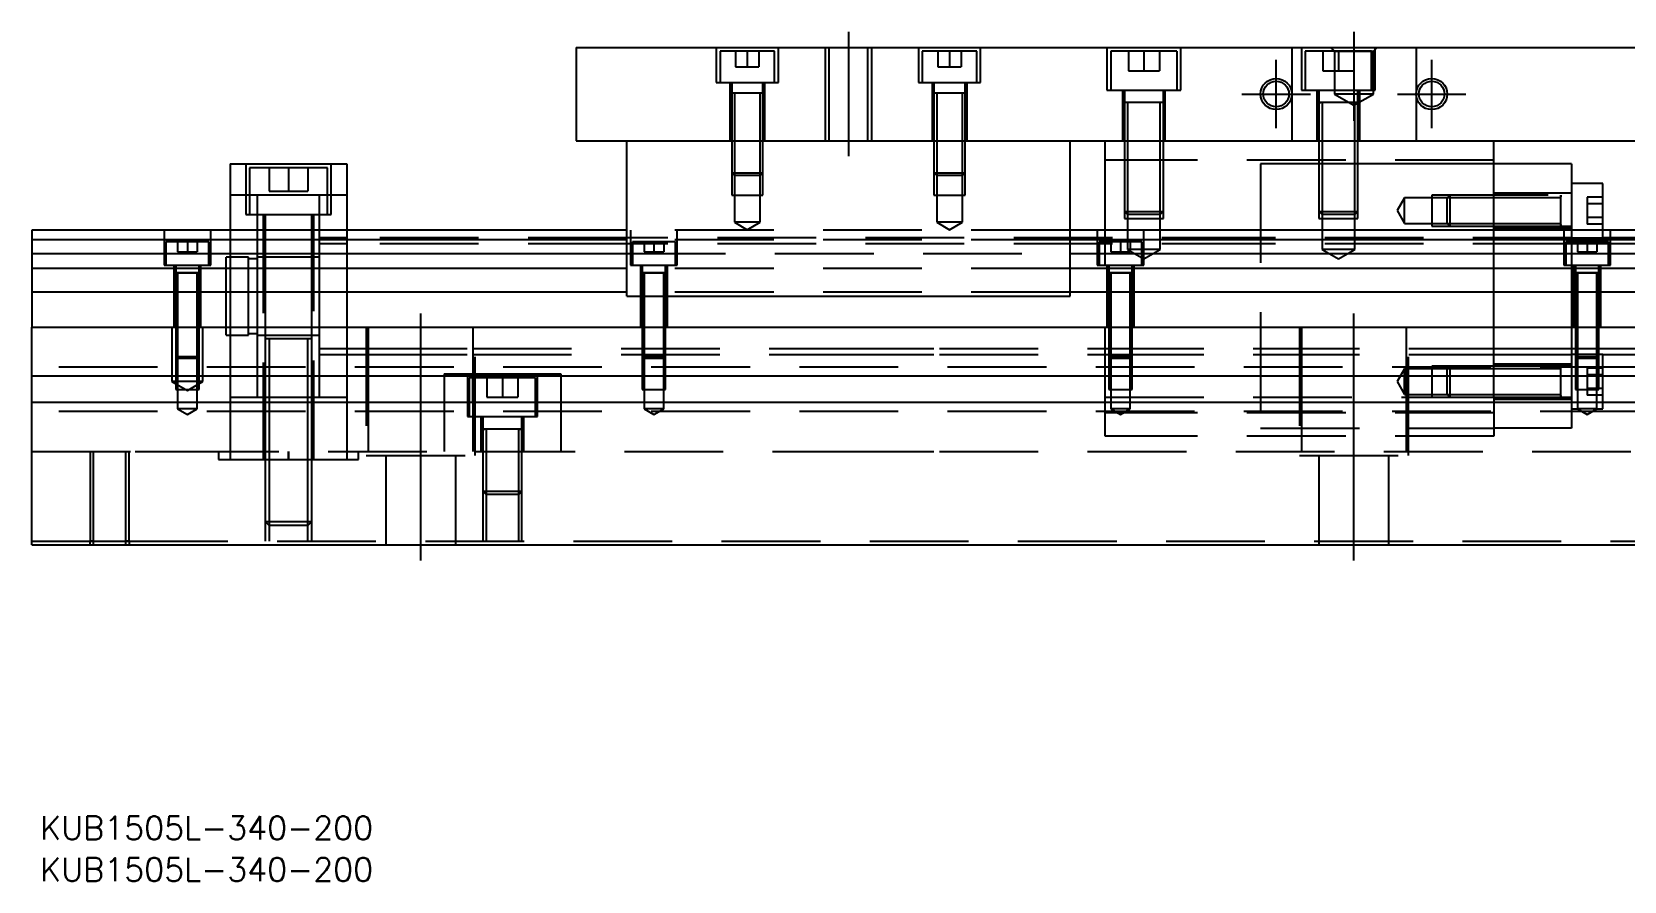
# Model space of a CAD drawing. Extents: x -14 to 591, y -280 to 102.
# Drawn here: x 0 to 204.8, y -280.2 to -171 of the extents above; entities that cross this region are included whole.
import ezdxf

# ---------------------------------------------------------------- set-up
doc = ezdxf.new("R2010")
doc.units = 0
doc.linetypes.add('CENTER', pattern=[50.8, 31.75, -6.35, 6.35, -6.35])
doc.linetypes.add('DASHED', pattern=[19.05, 12.7, -6.35])
doc.layers.get('0').update_dxf_attribs({"linetype": 'CONTINUOUS'})
doc.layers.add('CENTER', color=1, linetype='CENTER')
doc.styles.get("Standard").update_dxf_attribs({"font": 'txt.shx', "height": 3, "bigfont": 'bigfont.shx'})

# ---------------------------------------------------------------- blocks, each defined once
blk = doc.blocks.new('*U2')
at = {"color": 7, "linetype": 'CONTINUOUS'}
blk.add_text('KUB1505L-340-200', height=3, dxfattribs=at).set_placement((1.09, -280.25))
blk = doc.blocks.new('*U3')
at = {"color": 7, "linetype": 'CONTINUOUS'}
blk.add_text('KUB1505L-340-200', height=3, dxfattribs=at).set_placement((1.09, -274.9))

msp = doc.modelspace()

# ---------------------------------------------------------------- linework, layer by layer
at = {"color": 7, "linetype": 'CONTINUOUS'}
for p, q in [((70, -172.99), (70, -184.99)), ((70, -172.99), (270, -172.99)), ((141, -180.09), (140.499994, -180.09)), ((141.35, -180.09), (141, -180.09)), ((145, -180.09), (144.65, -180.09)), ((145.500006, -180.09), (145, -180.09)), ((70, -184.99), (270, -184.99)), ((76.5, -204.99), (76.5, -184.99)), ((133.5, -204.99), (133.5, -184.99)), ((138, -196.49), (138, -184.99)), ((188, -196.49), (188, -184.99)), ((25.5, -187.99), (25.5, -196.49)), ((25.5, -187.99), (40.5, -187.99)), ((40.5, -187.99), (40.5, -196.49)), ((198, -187.99), (188, -187.99)), ((198, -187.99), (198, -196.49)), ((198.999994, -190.49), (198, -190.49)), ((202, -190.49), (198.999994, -190.49)), ((202, -196.49), (202, -190.49)), ((0, -196.49), (0, -197.742272)), ((76.5, -196.49), (0, -196.49)), ((206.5, -196.49), (133.5, -196.49)), ((196.6, -195.990006), (196.6, -195.64)), ((76.5, -197.742272), (0, -197.742272)), ((0, -197.742272), (0, -199.51668)), ((206.5, -197.742272), (133.5, -197.742272)), ((0, -199.51668), (76.5, -199.51668)), ((0, -199.51668), (0, -201.413076)), ((133.5, -199.51668), (206.5, -199.51668)), ((0, -201.413076), (0, -204.467372)), ((76.5, -201.413076), (0, -201.413076)), ((21.500006, -201.99), (18.499994, -201.99)), ((19.998804, -201.99), (18.499994, -201.99)), ((21.500006, -201.99), (19.998804, -201.99)), ((81.500006, -201.99), (78.499994, -201.99)), ((79.998804, -201.99), (78.499994, -201.99)), ((81.500006, -201.99), (79.998804, -201.99)), ((206.5, -201.413076), (133.5, -201.413076)), ((141.500006, -201.99), (138.499994, -201.99)), ((139.998804, -201.99), (138.499994, -201.99)), ((141.500006, -201.99), (139.998804, -201.99)), ((201.500006, -201.99), (198.499994, -201.99)), ((199.998804, -201.99), (198.499994, -201.99)), ((201.500006, -201.99), (199.998804, -201.99)), ((76.5, -204.467372), (0, -204.467372)), ((0, -204.467372), (0, -208.99)), ((206.5, -204.467372), (133.5, -204.467372)), ((76.5, -204.99), (133.5, -204.99)), ((0, -208.99), (340, -208.99)), ((0, -215.29), (0, -208.99)), ((201.25, -211.74), (201.5, -211.74)), ((196.6, -215.29), (196.6, -213.989994)), ((196.6, -215.99), (196.6, -213.989994)), ((340, -215.29), (0, -215.29)), ((0, -218.69), (0, -215.29)), ((196.6, -215.849954), (196.6, -215.29)), ((196.6, -216.130046), (196.6, -215.849954)), ((340, -218.69), (0, -218.69)), ((0, -236.99), (0, -218.69)), ((196.6, -217.990006), (196.6, -217.98932)), ((63.000006, -222.09), (57.999994, -222.09)), ((0, -236.99), (340, -236.99))]:
    msp.add_line(p, q, dxfattribs=at)
at = {"color": 3, "linetype": 'DASHED'}
for p, q in [((88, -172.99), (88, -177.49)), ((95.5, -173.49), (88.5, -173.49)), ((88.5, -173.49), (88.5, -177.49)), ((90.5, -173.49), (90.5, -175.49)), ((92, -173.49), (92, -175.49)), ((93.5, -173.49), (93.5, -175.49)), ((95.5, -177.49), (95.5, -173.49)), ((96, -177.49), (96, -172.99)), ((102.000006, -172.99), (102.000006, -184.99)), ((102.5, -172.99), (102.5, -184.99)), ((107.5, -184.99), (107.5, -172.99)), ((107.999994, -184.99), (107.999994, -172.99)), ((114, -172.99), (114, -177.49)), ((121.5, -173.49), (114.5, -173.49)), ((114.5, -173.49), (114.5, -177.49)), ((116.5, -173.49), (116.5, -175.49)), ((118, -173.49), (118, -175.49)), ((119.5, -173.49), (119.5, -175.49)), ((121.5, -177.49), (121.5, -173.49)), ((122, -177.49), (122, -172.99)), ((138.25, -172.99), (138.25, -178.49)), ((139.5, -173.49), (138.75, -173.49)), ((138.75, -173.49), (138.75, -178.49)), ((146.5, -173.49), (139.5, -173.49)), ((141, -173.49), (141, -175.99)), ((143, -173.49), (143, -175.49)), ((145, -173.49), (145, -175.99)), ((147.25, -173.49), (146.5, -173.49)), ((147.25, -173.49), (147.25, -178.49)), ((147.75, -178.49), (147.75, -172.99)), ((162, -172.99), (162, -184.99)), ((163.25, -172.99), (163.25, -178.49)), ((172.25, -173.49), (163.75, -173.49)), ((163.75, -173.49), (163.75, -178.49)), ((166, -173.49), (166, -175.99)), ((167.5, -173.49), (167, -172.99)), ((167.5, -173.49), (167.5, -178.99)), ((167.5, -173.49), (172.5, -173.49)), ((168, -173.49), (168, -175.99)), ((170, -173.49), (170, -175.99)), ((172.25, -178.49), (172.25, -173.49)), ((172.5, -173.49), (173, -172.99)), ((172.5, -178.99), (172.5, -173.49)), ((172.75, -178.49), (172.75, -172.99)), ((178, -172.99), (178, -184.99)), ((90.5, -175.49), (92, -175.49)), ((92, -175.49), (93.5, -175.49)), ((116.5, -175.49), (118, -175.49)), ((118, -175.49), (119.5, -175.49)), ((141, -175.99), (143, -175.99)), ((143, -175.49), (143, -175.99)), ((143, -175.99), (145, -175.99)), ((166, -175.99), (168, -175.99)), ((168, -175.99), (170, -175.99)), ((88, -177.49), (96, -177.49)), ((89.75, -177.49), (89.75, -184.99)), ((90, -177.49), (90, -178.89)), ((94, -178.89), (94, -177.49)), ((94.25, -184.99), (94.25, -177.49)), ((114, -177.49), (122, -177.49)), ((115.75, -177.49), (115.75, -184.99)), ((116, -177.49), (116, -178.89)), ((120, -178.89), (120, -177.49)), ((120.25, -184.99), (120.25, -177.49)), ((94.000006, -178.89), (89.999994, -178.89)), ((90, -178.885), (90, -178.89)), ((90.216708, -178.89), (90, -178.89)), ((90, -178.89), (90, -184.99)), ((90, -178.89), (90, -178.895)), ((90.35, -178.89), (90.35, -184.99)), ((93.65, -184.99), (93.65, -178.89)), ((94, -178.89), (93.783332, -178.89)), ((94, -178.89), (94, -178.885)), ((94, -184.99), (94, -178.89)), ((94, -178.895), (94, -178.89)), ((120.000006, -178.89), (115.999994, -178.89)), ((116, -178.885), (116, -178.89)), ((116.216708, -178.89), (116, -178.89)), ((116, -178.89), (116, -184.99)), ((116, -178.89), (116, -178.895)), ((116.35, -178.89), (116.35, -184.99)), ((119.65, -184.99), (119.65, -178.89)), ((120, -178.89), (119.783332, -178.89)), ((120, -178.89), (120, -178.885)), ((120, -184.99), (120, -178.89)), ((120, -178.895), (120, -178.89)), ((138.25, -178.49), (147.75, -178.49)), ((140.25, -178.49), (140.25, -184.99)), ((140.5, -178.49), (140.5, -180.09)), ((140.5, -180.085), (140.5, -180.09)), ((140.757468, -180.09), (140.5, -180.09)), ((140.5, -180.09), (140.5, -184.99)), ((140.5, -180.09), (140.5, -180.095)), ((140.999654, -180.09), (140.757468, -180.09)), ((140.9, -180.09), (140.9, -184.99)), ((141.349616, -180.09), (140.999654, -180.09)), ((144.650424, -180.09), (141.349616, -180.09)), ((144.65, -180.09), (141.35, -180.09)), ((145.000386, -180.09), (144.650424, -180.09)), ((145.242552, -180.09), (145.000386, -180.09)), ((145.1, -184.99), (145.1, -180.09)), ((145.5, -180.09), (145.242552, -180.09)), ((145.5, -180.09), (145.5, -178.49)), ((145.5, -180.09), (145.5, -180.085)), ((145.5, -184.99), (145.5, -180.09)), ((145.5, -180.095), (145.5, -180.09)), ((145.75, -184.99), (145.75, -178.49)), ((163.25, -178.49), (172.75, -178.49)), ((165.25, -178.49), (165.25, -184.99)), ((170.500006, -180.09), (165.499994, -180.09)), ((165.5, -178.49), (165.5, -180.09)), ((165.5, -180.085), (165.5, -180.09)), ((165.5, -180.09), (165.757448, -180.09)), ((165.757468, -180.09), (165.5, -180.09)), ((165.5, -180.09), (165.5, -184.99)), ((165.5, -180.09), (165.5, -180.095)), ((165.9, -180.09), (165.9, -184.99)), ((172.5, -178.99), (167.5, -178.99)), ((167.5, -178.99), (170, -180.433376)), ((170, -180.433376), (172.5, -178.99)), ((170.1, -184.99), (170.1, -180.09)), ((170.5, -180.09), (170.242552, -180.09)), ((170.242602, -180.09), (170.5, -180.09)), ((170.5, -180.09), (170.5, -178.49)), ((170.5, -180.09), (170.5, -180.085)), ((170.5, -184.99), (170.5, -180.09)), ((170.5, -180.095), (170.5, -180.09)), ((170.75, -184.99), (170.75, -178.49)), ((90, -184.99), (90, -189.14)), ((90.000006, -184.99), (90.000006, -189.140006)), ((90.35, -184.99), (90.35, -189.49)), ((93.65, -189.49), (93.65, -184.99)), ((93.999994, -189.140006), (93.999994, -184.99)), ((94, -189.14), (94, -184.99)), ((116, -184.99), (116, -189.14)), ((116.000006, -184.99), (116.000006, -189.140006)), ((116.35, -184.99), (116.35, -189.49)), ((119.65, -189.49), (119.65, -184.99)), ((119.999994, -189.140006), (119.999994, -184.99)), ((120, -189.14), (120, -184.99)), ((140.5, -184.99), (140.5, -194.09)), ((140.500006, -184.99), (140.500002, -194.09)), ((140.9, -184.99), (140.9, -194.49)), ((145.1, -194.49), (145.1, -184.99)), ((145.499998, -194.09), (145.499994, -184.99)), ((145.5, -194.09), (145.5, -184.99)), ((165.5, -184.99), (165.5, -194.09)), ((165.500006, -184.99), (165.500002, -194.09)), ((165.9, -184.99), (165.9, -194.49)), ((170.1, -194.49), (170.1, -184.99)), ((170.499998, -194.09), (170.499994, -184.99)), ((170.5, -194.09), (170.5, -184.99)), ((27.5, -187.99), (27.5, -194.49)), ((38.5, -194.49), (38.5, -187.99)), ((188, -187.49), (138, -187.49)), ((158, -187.99), (158, -221.99)), ((158.5, -187.99), (158, -187.99)), ((165.5, -187.99), (158.5, -187.99)), ((165.9, -187.99), (165.5, -187.99)), ((170.1, -187.99), (165.9, -187.99)), ((170.5, -187.99), (170.1, -187.99)), ((181.5, -187.99), (170.5, -187.99)), ((188, -187.99), (181.5, -187.99)), ((38, -188.49), (28, -188.49)), ((28, -188.49), (28, -194.49)), ((30.5, -188.49), (30.5, -191.49)), ((33, -188.49), (33, -191.49)), ((35.5, -188.49), (35.5, -191.49)), ((38, -194.49), (38, -188.49)), ((90, -189.14), (94, -189.14)), ((90, -189.14), (90.35, -189.49)), ((90.000006, -189.140006), (90.000006, -191.99)), ((93.65, -189.49), (90.35, -189.49)), ((90.35, -189.49), (90.35, -191.99)), ((93.65, -189.49), (94, -189.14)), ((93.65, -191.99), (93.65, -189.49)), ((93.999994, -191.99), (93.999994, -189.140006)), ((116, -189.14), (120, -189.14)), ((116, -189.14), (116.35, -189.49)), ((116.000006, -189.140006), (116.000006, -191.99)), ((119.65, -189.49), (116.35, -189.49)), ((116.35, -189.49), (116.35, -191.99)), ((119.65, -189.49), (120, -189.14)), ((119.65, -191.99), (119.65, -189.49)), ((119.999994, -191.99), (119.999994, -189.140006)), ((29, -191.99), (25.5, -191.99)), ((29, -194.49), (29, -191.99)), ((37, -191.99), (29, -191.99)), ((30.5, -191.49), (33, -191.49)), ((33, -191.49), (35.5, -191.49)), ((37, -194.49), (37, -191.99)), ((40.5, -191.99), (37, -191.99)), ((90.000006, -191.99), (93.999994, -191.99)), ((90.35, -191.99), (90.35, -195.49)), ((93.65, -195.49), (93.65, -191.99)), ((116.000006, -191.99), (119.999994, -191.99)), ((116.35, -191.99), (116.35, -195.49)), ((119.65, -195.49), (119.65, -191.99)), ((176.5, -192.34), (175.547372, -193.99)), ((176.5, -195.64), (176.5, -192.34)), ((180, -192.34), (176.5, -192.34)), ((182.35, -191.990002), (180, -191.990006)), ((180, -191.990006), (180, -195.989994)), ((182, -192.34), (180, -192.34)), ((182.35, -191.99), (182, -192.34)), ((182, -195.64), (182, -192.34)), ((188, -192.34), (182, -192.34)), ((182.35, -191.99), (182.35, -195.99)), ((188, -191.990002), (182.35, -191.99)), ((188, -191.990006), (182.35, -191.990002)), ((198, -191.74), (188, -191.74)), ((195.000006, -191.99), (188, -191.990002)), ((196.6, -192.34), (188, -192.34)), ((196.6, -195.990006), (196.6, -191.989994)), ((196.6, -191.99), (196.6, -192.206668)), ((196.6, -192.206708), (196.6, -191.99)), ((196.6, -191.99), (196.6, -192.206668)), ((196.6, -192.206708), (196.6, -191.99)), ((200, -192.25795), (200, -193.123974)), ((202, -192.25795), (200, -192.25795)), ((27.5, -194.49), (38.5, -194.49)), ((29, -196.49), (29, -194.49)), ((29.75, -194.49), (29.75, -225.99)), ((30, -194.49), (30, -196.49)), ((36, -196.49), (36, -194.49)), ((36.25, -225.99), (36.25, -194.49)), ((37, -196.49), (37, -194.49)), ((140.5, -194.09), (145.5, -194.09)), ((140.5, -194.09), (140.9, -194.49)), ((140.500002, -194.09), (140.500006, -194.99)), ((145.1, -194.49), (140.9, -194.49)), ((140.9, -194.49), (140.9, -194.99)), ((145.1, -194.49), (145.5, -194.09)), ((145.1, -194.99), (145.1, -194.49)), ((145.499994, -194.99), (145.499998, -194.09)), ((165.5, -194.09), (170.5, -194.09)), ((165.5, -194.09), (165.9, -194.49)), ((165.500002, -194.09), (165.500006, -194.99)), ((170.1, -194.49), (165.9, -194.49)), ((165.9, -194.49), (165.9, -194.99)), ((170.1, -194.49), (170.5, -194.09)), ((170.1, -194.99), (170.1, -194.49)), ((170.499994, -194.99), (170.499998, -194.09)), ((175.547372, -193.99), (176.5, -195.64)), ((200, -193.123974), (200, -194.856026)), ((202, -193.123974), (200, -193.123974)), ((17, -196.49), (17, -200.99)), ((23, -200.99), (23, -196.49)), ((25.5, -196.49), (25.5, -208.99)), ((29, -204.99), (29, -196.49)), ((30, -196.49), (30, -208.99)), ((36, -208.99), (36, -196.49)), ((37, -204.99), (37, -196.49)), ((40.5, -196.49), (40.5, -208.99)), ((133.5, -196.49), (76.5, -196.49)), ((77, -196.49), (77, -200.99)), ((83, -200.99), (83, -196.49)), ((93.65, -195.49), (90.35, -195.49)), ((90.35, -195.49), (92, -196.442628)), ((92, -196.442628), (93.65, -195.49)), ((119.65, -195.49), (116.35, -195.49)), ((116.35, -195.49), (118, -196.442628)), ((118, -196.442628), (119.65, -195.49)), ((137, -196.49), (137, -200.99)), ((138, -200.99), (138, -196.49)), ((140.500006, -194.99), (145.499994, -194.99)), ((140.9, -194.99), (140.9, -198.99)), ((143, -200.99), (143, -196.49)), ((145.1, -198.99), (145.1, -194.99)), ((165.500006, -194.99), (170.499994, -194.99)), ((165.9, -194.99), (165.9, -198.99)), ((170.1, -198.99), (170.1, -194.99)), ((176.5, -195.64), (180, -195.64)), ((180, -195.64), (182, -195.64)), ((180, -195.989994), (182.35, -195.989998)), ((182, -195.64), (182.35, -195.99)), ((182, -195.64), (188, -195.64)), ((182.35, -195.989998), (188, -195.989994)), ((182.35, -195.99), (188, -195.989998)), ((188, -195.64), (196.6, -195.64)), ((188, -195.989998), (196.605, -195.99)), ((188, -196.24), (198, -196.24)), ((188, -208.99), (188, -196.49)), ((196.595, -195.99), (198, -195.99)), ((196.6, -195.773292), (196.6, -195.99)), ((196.6, -195.99), (196.6, -195.773332)), ((197, -196.49), (197, -200.99)), ((198, -196.49), (198, -200.99)), ((200, -194.856026), (200, -195.72205)), ((202, -194.856026), (200, -194.856026)), ((202, -195.72205), (200, -195.72205)), ((202, -197.49), (202, -196.49)), ((203, -200.99), (203, -196.49)), ((22.75, -197.99), (17.25, -197.99)), ((17.25, -197.99), (17.25, -200.99)), ((18.75, -197.99), (18.75, -199.29)), ((20, -197.99), (20, -199.29)), ((21.25, -197.99), (21.25, -199.29)), ((22.75, -200.99), (22.75, -197.99)), ((40.5, -197.49), (37, -197.49)), ((40.5, -198.24), (37, -198.24)), ((76.5, -197.49), (40.5, -197.49)), ((76.5, -198.24), (40.5, -198.24)), ((158, -197.49), (76.5, -197.49)), ((133.5, -197.742272), (76.5, -197.742272)), ((158, -198.24), (76.5, -198.24)), ((82.75, -197.99), (77.25, -197.99)), ((77.25, -197.99), (77.25, -200.99)), ((78.75, -197.99), (78.75, -199.29)), ((80, -197.99), (80, -199.29)), ((81.25, -197.99), (81.25, -199.29)), ((82.75, -200.99), (82.75, -197.99)), ((142.75, -197.99), (137.25, -197.99)), ((137.25, -197.99), (137.25, -200.99)), ((138.75, -197.99), (138.75, -199.29)), ((140, -197.99), (140, -199.29)), ((141.25, -197.99), (141.25, -199.29)), ((142.75, -200.99), (142.75, -197.99)), ((198, -197.49), (158, -197.49)), ((198, -198.24), (158, -198.24)), ((202.75, -197.99), (197.25, -197.99)), ((197.25, -197.99), (197.25, -200.99)), ((198, -197.49), (202, -197.49)), ((263.5, -198.24), (198, -198.24)), ((198.75, -197.99), (198.75, -199.29)), ((200, -197.99), (200, -199.29)), ((201.25, -197.99), (201.25, -199.29)), ((263.5, -197.49), (202, -197.49)), ((202.75, -200.99), (202.75, -197.99)), ((18.75, -199.29), (20, -199.29)), ((20, -199.29), (21.25, -199.29)), ((25, -204.99), (25, -199.99)), ((25.5, -199.99), (25, -199.99)), ((27.85, -199.99), (25.5, -199.99)), ((27.85, -204.99), (27.85, -199.99)), ((29, -200.19), (27.85, -200.19)), ((30, -199.99), (29, -199.99)), ((36, -199.99), (30, -199.99)), ((37, -199.99), (36, -199.99)), ((76.5, -199.51668), (133.5, -199.51668)), ((78.75, -199.29), (80, -199.29)), ((80, -199.29), (81.25, -199.29)), ((138.75, -199.29), (140, -199.29)), ((140, -199.29), (141.25, -199.29)), ((145.1, -198.99), (140.9, -198.99)), ((140.9, -198.99), (143, -200.202436)), ((143, -200.202436), (145.1, -198.99)), ((170.1, -198.99), (165.9, -198.99)), ((165.9, -198.99), (168, -200.202436)), ((168, -200.202436), (170.1, -198.99)), ((198.75, -199.29), (200, -199.29)), ((200, -199.29), (201.25, -199.29)), ((17, -200.99), (23, -200.99)), ((18.25, -200.99), (18.25, -208.99)), ((21.500006, -201.99), (18.499994, -201.99)), ((18.5, -200.99), (18.5, -201.99)), ((18.5, -201.985), (18.5, -201.99)), ((18.5, -201.99), (18.62467, -201.99)), ((18.624678, -201.99), (18.5, -201.99)), ((18.5, -201.99), (18.5, -201.995)), ((18.5, -201.99), (18.5, -208.99)), ((18.62467, -201.99), (21.375392, -201.99)), ((19.998804, -201.99), (18.624678, -201.99)), ((18.75, -201.99), (18.75, -208.99)), ((21.37533, -201.99), (19.998804, -201.99)), ((21.25, -208.99), (21.25, -201.99)), ((21.5, -201.99), (21.37533, -201.99)), ((21.375392, -201.99), (21.5, -201.99)), ((21.5, -201.99), (21.5, -200.99)), ((21.5, -201.99), (21.5, -201.985)), ((21.5, -201.995), (21.5, -201.99)), ((21.5, -208.99), (21.5, -201.99)), ((21.75, -208.99), (21.75, -200.99)), ((133.5, -201.413076), (76.5, -201.413076)), ((77, -200.99), (83, -200.99)), ((78.25, -200.99), (78.25, -208.99)), ((81.500006, -201.99), (78.499994, -201.99)), ((78.5, -200.99), (78.5, -201.99)), ((78.5, -201.985), (78.5, -201.99)), ((78.5, -201.99), (78.62467, -201.99)), ((78.624678, -201.99), (78.5, -201.99)), ((78.5, -201.99), (78.5, -201.995)), ((78.5, -201.99), (78.5, -208.99)), ((78.62467, -201.99), (81.375392, -201.99)), ((79.998804, -201.99), (78.624678, -201.99)), ((78.75, -201.99), (78.75, -208.99)), ((81.37533, -201.99), (79.998804, -201.99)), ((81.25, -208.99), (81.25, -201.99)), ((81.5, -201.99), (81.37533, -201.99)), ((81.375392, -201.99), (81.5, -201.99)), ((81.5, -201.99), (81.5, -200.99)), ((81.5, -201.99), (81.5, -201.985)), ((81.5, -201.995), (81.5, -201.99)), ((81.5, -208.99), (81.5, -201.99)), ((81.75, -208.99), (81.75, -200.99)), ((137, -200.99), (143, -200.99)), ((138.25, -200.99), (138.25, -208.99)), ((141.500006, -201.99), (138.499994, -201.99)), ((138.5, -200.99), (138.5, -201.99)), ((138.5, -201.985), (138.5, -201.99)), ((138.5, -201.99), (138.62467, -201.99)), ((138.624678, -201.99), (138.5, -201.99)), ((138.5, -201.99), (138.5, -201.995)), ((138.5, -201.99), (138.5, -208.99)), ((138.62467, -201.99), (141.375392, -201.99)), ((139.998804, -201.99), (138.624678, -201.99)), ((138.75, -201.99), (138.75, -208.99)), ((141.37533, -201.99), (139.998804, -201.99)), ((141.25, -208.99), (141.25, -201.99)), ((141.5, -201.99), (141.37533, -201.99)), ((141.375392, -201.99), (141.5, -201.99)), ((141.5, -201.99), (141.5, -200.99)), ((141.5, -201.99), (141.5, -201.985)), ((141.5, -201.995), (141.5, -201.99)), ((141.5, -208.99), (141.5, -201.99)), ((141.75, -208.99), (141.75, -200.99)), ((197, -200.99), (203, -200.99)), ((198, -200.99), (198, -204.99)), ((198.25, -200.99), (198.25, -208.99)), ((201.500006, -201.99), (198.499994, -201.99)), ((198.5, -200.99), (198.5, -201.99)), ((198.5, -201.985), (198.5, -201.99)), ((198.5, -201.99), (198.62467, -201.99)), ((198.624678, -201.99), (198.5, -201.99)), ((198.5, -201.99), (198.5, -201.995)), ((198.5, -201.99), (198.5, -208.99)), ((198.62467, -201.99), (201.375392, -201.99)), ((199.998804, -201.99), (198.624678, -201.99)), ((198.75, -201.99), (198.75, -208.99)), ((201.37533, -201.99), (199.998804, -201.99)), ((201.25, -208.99), (201.25, -201.99)), ((201.5, -201.99), (201.37533, -201.99)), ((201.375392, -201.99), (201.5, -201.99)), ((201.5, -201.99), (201.5, -200.99)), ((201.5, -201.99), (201.5, -201.985)), ((201.5, -201.995), (201.5, -201.99)), ((201.5, -208.99), (201.5, -201.99)), ((201.75, -208.99), (201.75, -200.99)), ((133.5, -204.467372), (76.5, -204.467372)), ((25, -208.99), (25, -204.99)), ((27.85, -208.99), (27.85, -204.99)), ((29, -208.99), (29, -204.99)), ((37, -208.99), (37, -204.99)), ((198, -204.99), (198, -208.99)), ((18, -208.99), (18, -215.99)), ((18.5, -208.99), (18.5, -212.74)), ((18.500006, -208.99), (18.500002, -212.74)), ((18.75, -208.99), (18.75, -212.99)), ((21.25, -212.99), (21.25, -208.99)), ((21.499998, -212.74), (21.499994, -208.99)), ((21.5, -212.74), (21.5, -208.99)), ((22, -215.99), (22, -208.99)), ((25, -209.99), (25, -208.99)), ((25, -209.99), (25.5, -209.99)), ((25.5, -208.99), (25.5, -215.29)), ((25.5, -209.99), (27.85, -209.99)), ((27.85, -209.99), (27.85, -208.99)), ((27.85, -209.79), (29, -209.79)), ((29, -215.29), (29, -208.99)), ((29, -209.99), (30, -209.99)), ((36.000006, -210.49), (29.999994, -210.49)), ((30, -208.99), (30, -210.49)), ((30, -209.99), (36, -209.99)), ((30, -210.485), (30, -210.49)), ((30.349602, -210.49), (30, -210.49)), ((30, -210.49), (30, -215.29)), ((30, -210.49), (30, -210.495)), ((35.65035, -210.49), (30.349602, -210.49)), ((30.5, -210.49), (30.5, -215.29)), ((35.5, -215.29), (35.5, -210.49)), ((36, -210.49), (35.65035, -210.49)), ((36, -210.49), (36, -208.99)), ((36, -209.99), (37, -209.99)), ((36, -210.49), (36, -210.485)), ((36, -215.29), (36, -210.49)), ((36, -210.495), (36, -210.49)), ((37, -215.29), (37, -208.99)), ((40.5, -208.99), (40.5, -215.29)), ((43, -208.99), (43, -225.49)), ((43.291796, -215.29), (43.291796, -208.99)), ((56.708204, -208.99), (56.708204, -215.29)), ((57, -225.49), (57, -208.99)), ((78.5, -208.99), (78.5, -212.74)), ((78.500006, -208.99), (78.500002, -212.74)), ((78.75, -208.99), (78.75, -212.99)), ((81.25, -212.99), (81.25, -208.99)), ((81.499998, -212.74), (81.499994, -208.99)), ((81.5, -212.74), (81.5, -208.99)), ((138, -215.29), (138, -208.99)), ((138.5, -208.99), (138.5, -212.74)), ((138.500006, -208.99), (138.500002, -212.74)), ((138.75, -208.99), (138.75, -212.99)), ((141.25, -212.99), (141.25, -208.99)), ((141.499998, -212.74), (141.499994, -208.99)), ((141.5, -212.74), (141.5, -208.99)), ((163, -208.99), (163, -225.49)), ((163.291796, -215.29), (163.291796, -208.99)), ((176.708204, -208.99), (176.708204, -215.29)), ((177, -225.49), (177, -208.99)), ((188, -215.29), (188, -208.99)), ((198, -208.99), (198, -215.29)), ((198.5, -208.99), (198.5, -212.74)), ((198.500006, -208.99), (198.500002, -212.74)), ((198.75, -208.99), (198.75, -212.99)), ((201.25, -212.99), (201.25, -208.99)), ((201.499998, -212.74), (201.499994, -208.99)), ((201.5, -212.74), (201.5, -208.99)), ((18.5, -212.74), (21.5, -212.74)), ((18.5, -212.74), (18.75, -212.99)), ((18.500002, -212.74), (18.500006, -215.29)), ((21.25, -212.99), (21.5, -212.74)), ((21.499994, -215.29), (21.499998, -212.74)), ((37, -211.74), (40.5, -211.74)), ((37, -212.49), (40.5, -212.49)), ((40.5, -211.74), (43.291796, -211.74)), ((40.5, -212.49), (43.291796, -212.49)), ((43.291796, -211.74), (56.708204, -211.74)), ((43.291796, -212.49), (56.708204, -212.49)), ((56.708204, -211.74), (103.291796, -211.74)), ((56.708204, -212.49), (103.291796, -212.49)), ((78.5, -212.74), (81.5, -212.74)), ((78.5, -212.74), (78.75, -212.99)), ((78.500002, -212.74), (78.500006, -215.29)), ((81.25, -212.99), (81.5, -212.74)), ((81.499994, -215.29), (81.499998, -212.74)), ((103.291796, -211.74), (116.708204, -211.74)), ((103.291796, -212.49), (116.708204, -212.49)), ((116.708204, -211.74), (138, -211.74)), ((116.708204, -212.49), (138, -212.49)), ((138, -211.74), (158, -211.74)), ((138, -212.49), (158, -212.49)), ((138.5, -212.74), (141.5, -212.74)), ((138.5, -212.74), (138.75, -212.99)), ((138.500002, -212.74), (138.500006, -215.29)), ((141.25, -212.99), (141.5, -212.74)), ((141.499994, -215.29), (141.499998, -212.74)), ((158, -211.74), (188, -211.74)), ((158, -212.489994), (188, -212.489994)), ((158, -212.49), (188, -212.49)), ((188, -211.74), (198, -211.74)), ((188, -212.489994), (198, -212.489994)), ((188, -212.49), (198, -212.49)), ((198, -211.74), (198.5, -211.74)), ((198.5, -212.49), (198, -212.49)), ((198.5, -211.74), (198.75, -211.74)), ((198.75, -212.49), (198.5, -212.49)), ((198.5, -212.74), (201.5, -212.74)), ((198.5, -212.74), (198.75, -212.99)), ((198.500002, -212.74), (198.500006, -215.29)), ((198.75, -211.74), (201.25, -211.74)), ((201.25, -212.49), (198.75, -212.49)), ((201.5, -212.49), (201.25, -212.49)), ((201.25, -212.99), (201.5, -212.74)), ((201.499994, -215.29), (201.499998, -212.74)), ((201.5, -211.74), (223.291796, -211.74)), ((202, -212.49), (201.5, -212.49)), ((202, -215.29), (202, -212.49)), ((202, -212.49), (223.291796, -212.49)), ((340, -214.14), (0, -214.14)), ((21.25, -212.99), (18.75, -212.99)), ((18.75, -212.99), (18.75, -216.99)), ((21.25, -216.99), (21.25, -212.99)), ((81.25, -212.99), (78.75, -212.99)), ((78.75, -212.99), (78.75, -216.99)), ((81.25, -216.99), (81.25, -212.99)), ((141.25, -212.99), (138.75, -212.99)), ((138.75, -212.99), (138.75, -216.99)), ((141.25, -216.99), (141.25, -212.99)), ((176.5, -214.34), (175.547372, -215.99)), ((176.5, -217.64), (176.5, -214.34)), ((180, -214.34), (176.5, -214.34)), ((182.35, -213.990002), (180, -213.990006)), ((180, -213.990006), (180, -217.989994)), ((182, -214.34), (180, -214.34)), ((182.35, -213.99), (182, -214.34)), ((182, -217.64), (182, -214.34)), ((188, -214.34), (182, -214.34)), ((182.35, -213.99), (182.35, -217.99)), ((188, -213.99), (182.35, -213.99)), ((188, -213.990006), (182.35, -213.990002)), ((198, -213.74), (188, -213.74)), ((196.6, -213.99), (188, -213.99)), ((196.6, -214.34), (188, -214.34)), ((196.6, -213.99), (196.595, -213.99)), ((196.6, -217.990006), (196.6, -213.989994)), ((196.6, -213.99), (196.6, -214.206668)), ((196.6, -214.206708), (196.6, -213.99)), ((196.605, -213.99), (196.6, -213.99)), ((198, -213.99), (196.6, -213.99)), ((196.6, -215.289824), (196.6, -214.206708)), ((201.25, -212.99), (198.75, -212.99)), ((198.75, -212.99), (198.75, -216.99)), ((200, -214.25795), (200, -215.123974)), ((202, -214.25795), (200, -214.25795)), ((201.25, -216.99), (201.25, -212.99)), ((22, -215.99), (18, -215.99)), ((18, -215.99), (20, -217.1447)), ((18.500006, -215.29), (18.500006, -216.99)), ((18.500006, -216.99), (21.499994, -216.99)), ((18.75, -216.99), (18.75, -219.49)), ((20, -217.1447), (22, -215.99)), ((21.25, -219.49), (21.25, -216.99)), ((21.499994, -216.99), (21.499994, -215.29)), ((25.5, -215.29), (25.5, -218.69)), ((29, -217.99), (29, -215.29)), ((30, -215.29), (30, -218.69)), ((30.5, -215.29), (30.5, -218.69)), ((35.5, -218.69), (35.5, -215.29)), ((36, -218.69), (36, -215.29)), ((37, -217.99), (37, -215.29)), ((40.5, -215.29), (40.5, -218.69)), ((43.291796, -218.69), (43.291796, -215.29)), ((53, -214.99), (56.708204, -214.99)), ((53, -214.99), (53, -215.29)), ((53, -215.29), (53, -218.69)), ((56, -214.99), (56, -220.49)), ((56.708204, -215.49), (56.25, -215.49)), ((56.25, -215.49), (56.25, -218.69)), ((56.708204, -214.99), (68, -214.99)), ((56.708204, -215.29), (56.708204, -218.69)), ((56.708204, -218.69), (56.708204, -215.29)), ((64.75, -215.49), (56.708204, -215.49)), ((58.5, -215.49), (58.5, -217.99)), ((60.5, -215.49), (60.5, -217.99)), ((62.5, -215.49), (62.5, -217.99)), ((64.75, -218.69), (64.75, -215.49)), ((65, -220.49), (65, -214.99)), ((68, -214.99), (68, -215.29)), ((68, -215.29), (68, -218.69)), ((78.500006, -215.29), (78.500006, -216.99)), ((78.500006, -216.99), (81.499994, -216.99)), ((78.75, -216.99), (78.75, -219.49)), ((81.25, -219.49), (81.25, -216.99)), ((81.499994, -216.99), (81.499994, -215.29)), ((138, -217.99), (138, -215.29)), ((138.500006, -215.29), (138.500006, -216.99)), ((138.500006, -216.99), (141.499994, -216.99)), ((138.75, -216.99), (138.75, -219.49)), ((141.25, -219.49), (141.25, -216.99)), ((141.499994, -216.99), (141.499994, -215.29)), ((163.291796, -218.69), (163.291796, -215.29)), ((175.547372, -215.99), (176.5, -217.64)), ((176.708204, -215.29), (176.708204, -218.69)), ((188, -217.99), (188, -215.29)), ((196.6, -215.78999), (196.6, -215.289824)), ((196.6, -216.19001), (196.6, -215.78999)), ((196.6, -217.98932), (196.6, -216.130046)), ((196.6, -217.773332), (196.6, -216.19001)), ((198, -215.29), (198, -218.69)), ((198.500006, -215.29), (198.500006, -216.99)), ((198.500006, -216.99), (201.499994, -216.99)), ((198.75, -216.99), (198.75, -219.49)), ((200, -215.123974), (200, -216.856026)), ((202, -215.123974), (200, -215.123974)), ((202, -216.856026), (200, -216.856026)), ((200, -216.856026), (200, -217.72205)), ((201.25, -219.49), (201.25, -216.99)), ((201.499994, -216.99), (201.499994, -215.29)), ((202, -218.69), (202, -215.29)), ((25.5, -217.99), (29, -217.99)), ((25.5, -218.69), (25.5, -225.99)), ((29, -217.99), (30, -217.99)), ((30, -217.99), (30.5, -217.99)), ((30, -218.69), (30, -225.99)), ((30.5, -217.99), (35.5, -217.99)), ((30.5, -218.69), (30.5, -225.99)), ((35.5, -217.99), (36, -217.99)), ((35.5, -225.99), (35.5, -218.69)), ((36, -217.99), (37, -217.99)), ((36, -225.99), (36, -218.69)), ((37, -217.99), (40.5, -217.99)), ((40.5, -218.69), (40.5, -225.99)), ((43.291796, -224.99), (43.291796, -218.69)), ((53, -218.69), (53, -224.99)), ((56.25, -218.69), (56.25, -220.49)), ((56.708204, -218.69), (56.708204, -224.99)), ((58.5, -217.99), (60.5, -217.99)), ((60.5, -217.99), (62.5, -217.99)), ((64.75, -220.49), (64.75, -218.69)), ((68, -218.69), (68, -224.99)), ((138, -217.99), (188, -217.99)), ((138, -218.69), (138, -217.99)), ((138, -222.99), (138, -218.69)), ((163.291796, -224.99), (163.291796, -218.69)), ((176.5, -217.64), (180, -217.64)), ((176.708204, -218.69), (176.708204, -224.99)), ((180, -217.64), (182, -217.64)), ((182, -217.64), (188, -217.64)), ((182, -217.64), (182.35, -217.99)), ((188, -217.64), (196.6, -217.64)), ((188, -217.99), (188, -218.69)), ((188, -217.99), (196.6, -217.99)), ((188, -218.24), (198, -218.24)), ((188, -218.69), (188, -222.99)), ((196.595, -217.99), (196.6, -217.99)), ((196.6, -217.773292), (196.6, -217.99)), ((196.6, -217.99), (196.6, -217.773332)), ((196.6, -217.99), (196.605, -217.99)), ((196.6, -217.99), (198, -217.99)), ((198, -218.69), (198, -221.99)), ((202, -217.72205), (200, -217.72205)), ((202, -219.49), (202, -218.69)), ((340, -219.84), (0, -219.84)), ((21.25, -219.49), (18.75, -219.49)), ((18.75, -219.49), (20, -220.211688)), ((20, -220.211688), (21.25, -219.49)), ((56, -220.49), (65, -220.49)), ((57.75, -220.49), (57.75, -224.99)), ((58, -220.49), (58, -222.095)), ((63, -222.095), (63, -220.49)), ((63.25, -224.99), (63.25, -220.49)), ((81.25, -219.49), (78.75, -219.49)), ((78.75, -219.49), (80, -220.211688)), ((80, -220.211688), (81.25, -219.49)), ((188, -219.998332), (138, -219.998332)), ((141.25, -219.49), (138.75, -219.49)), ((138.75, -219.49), (140, -220.211688)), ((140, -220.211688), (141.25, -219.49)), ((198, -219.49), (198.75, -219.49)), ((201.25, -219.49), (198.75, -219.49)), ((201.25, -219.49), (198.75, -219.49)), ((198.75, -219.49), (200, -220.211688)), ((200, -220.211688), (201.25, -219.49)), ((201.25, -219.49), (202, -219.49)), ((63.000006, -222.09), (57.999994, -222.09)), ((58, -222.085), (58, -224.99)), ((58, -222.09), (58.257448, -222.09)), ((58.257468, -222.09), (58, -222.09)), ((62.742552, -222.09), (58.257468, -222.09)), ((58.4, -222.09), (58.4, -224.99)), ((62.6, -224.99), (62.6, -222.09)), ((63, -222.09), (62.742552, -222.09)), ((62.742602, -222.09), (63, -222.09)), ((63, -224.99), (63, -222.085)), ((188, -222.99), (138, -222.99)), ((158, -221.99), (188, -221.99)), ((198, -221.99), (188, -221.99)), ((0, -224.99), (103.291796, -224.99)), ((7.500006, -224.99), (7.500006, -236.49)), ((7.9, -224.99), (7.9, -236.49)), ((12.1, -236.49), (12.1, -224.99)), ((12.499994, -236.49), (12.499994, -224.99)), ((13.291796, -224.99), (26.708204, -224.99)), ((24, -224.99), (24, -225.99)), ((33, -224.99), (33, -225.99)), ((33, -225.99), (33, -224.99)), ((42, -225.99), (42, -224.99)), ((58, -224.99), (58, -230.09)), ((58.000006, -224.99), (58.000006, -230.090006)), ((58.4, -224.99), (58.4, -230.49)), ((62.6, -230.49), (62.6, -224.99)), ((62.999994, -230.090006), (62.999994, -224.99)), ((63, -230.09), (63, -224.99)), ((103.291796, -224.99), (116.708204, -224.99)), ((116.708204, -224.99), (223.291796, -224.99)), ((24, -225.99), (33, -225.99)), ((30, -225.99), (30, -233.99)), ((30.000006, -225.99), (30.000006, -233.990006)), ((30.5, -225.99), (30.5, -234.49)), ((33, -225.99), (42, -225.99)), ((35.5, -234.49), (35.5, -225.99)), ((35.999994, -233.990006), (35.999994, -225.99)), ((36, -233.99), (36, -225.99)), ((43, -225.49), (57, -225.49)), ((45.5, -225.49), (45.5, -236.99)), ((54.5, -236.99), (54.5, -225.49)), ((163, -225.49), (177, -225.49)), ((165.5, -225.49), (165.5, -236.99)), ((174.5, -236.99), (174.5, -225.49)), ((58, -230.09), (63, -230.09)), ((58, -230.09), (58.4, -230.49)), ((58.000006, -230.090006), (58.000006, -236.49)), ((62.6, -230.49), (58.4, -230.49)), ((58.4, -230.49), (58.4, -236.49)), ((62.6, -230.49), (63, -230.09)), ((62.6, -236.49), (62.6, -230.49)), ((62.999994, -236.49), (62.999994, -230.090006)), ((30, -233.99), (36, -233.99)), ((30, -233.99), (30.5, -234.49)), ((30.000006, -233.990006), (30.000006, -236.49)), ((35.5, -234.49), (30.5, -234.49)), ((30.5, -234.49), (30.5, -236.49)), ((35.5, -234.49), (36, -233.99)), ((35.5, -236.49), (35.5, -234.49)), ((35.999994, -236.49), (35.999994, -233.990006)), ((0, -236.49), (7.500006, -236.49)), ((7.9, -236.49), (7.500006, -236.49)), ((7.500006, -236.99), (7.500006, -236.49)), ((7.500006, -236.49), (7.9, -236.49)), ((7.9, -236.49), (12.1, -236.49)), ((7.9, -236.49), (7.9, -236.99)), ((12.499994, -236.49), (12.1, -236.49)), ((12.1, -236.99), (12.1, -236.49)), ((12.1, -236.49), (12.499994, -236.49)), ((12.499994, -236.49), (12.499994, -236.99)), ((12.499994, -236.49), (340, -236.49))]:
    msp.add_line(p, q, dxfattribs=at)
at = {"color": 3, "linetype": 'CONTINUOUS'}
for centre in [(160, -178.99), (180, -178.99)]:
    msp.add_circle(centre, 2, dxfattribs=at)
at = {"color": 7, "linetype": 'CONTINUOUS'}
for centre in [(160, -178.99), (180, -178.99)]:
    msp.add_circle(centre, 1.65, dxfattribs=at)
at = {"layer": 'CENTER', "color": 1, "linetype": 'CENTER'}
for p, q in [((105, -170.99), (105, -186.99)), ((170, -170.99), (170, -182.433376)), ((160, -183.39), (160, -174.59)), ((180, -183.39), (180, -174.59)), ((155.6, -178.99), (164.4, -178.99)), ((175.6, -178.99), (184.4, -178.99)), ((50, -238.99), (50, -206.99)), ((170, -238.99), (170, -206.99))]:
    msp.add_line(p, q, dxfattribs=at)

# ---------------------------------------------------------------- block references
at = {"color": 7, "linetype": 'CONTINUOUS'}
for name in ['*U3', '*U2']:
    msp.add_blockref(name, (0, 0), dxfattribs=at)

doc.saveas('drawing.dxf')
